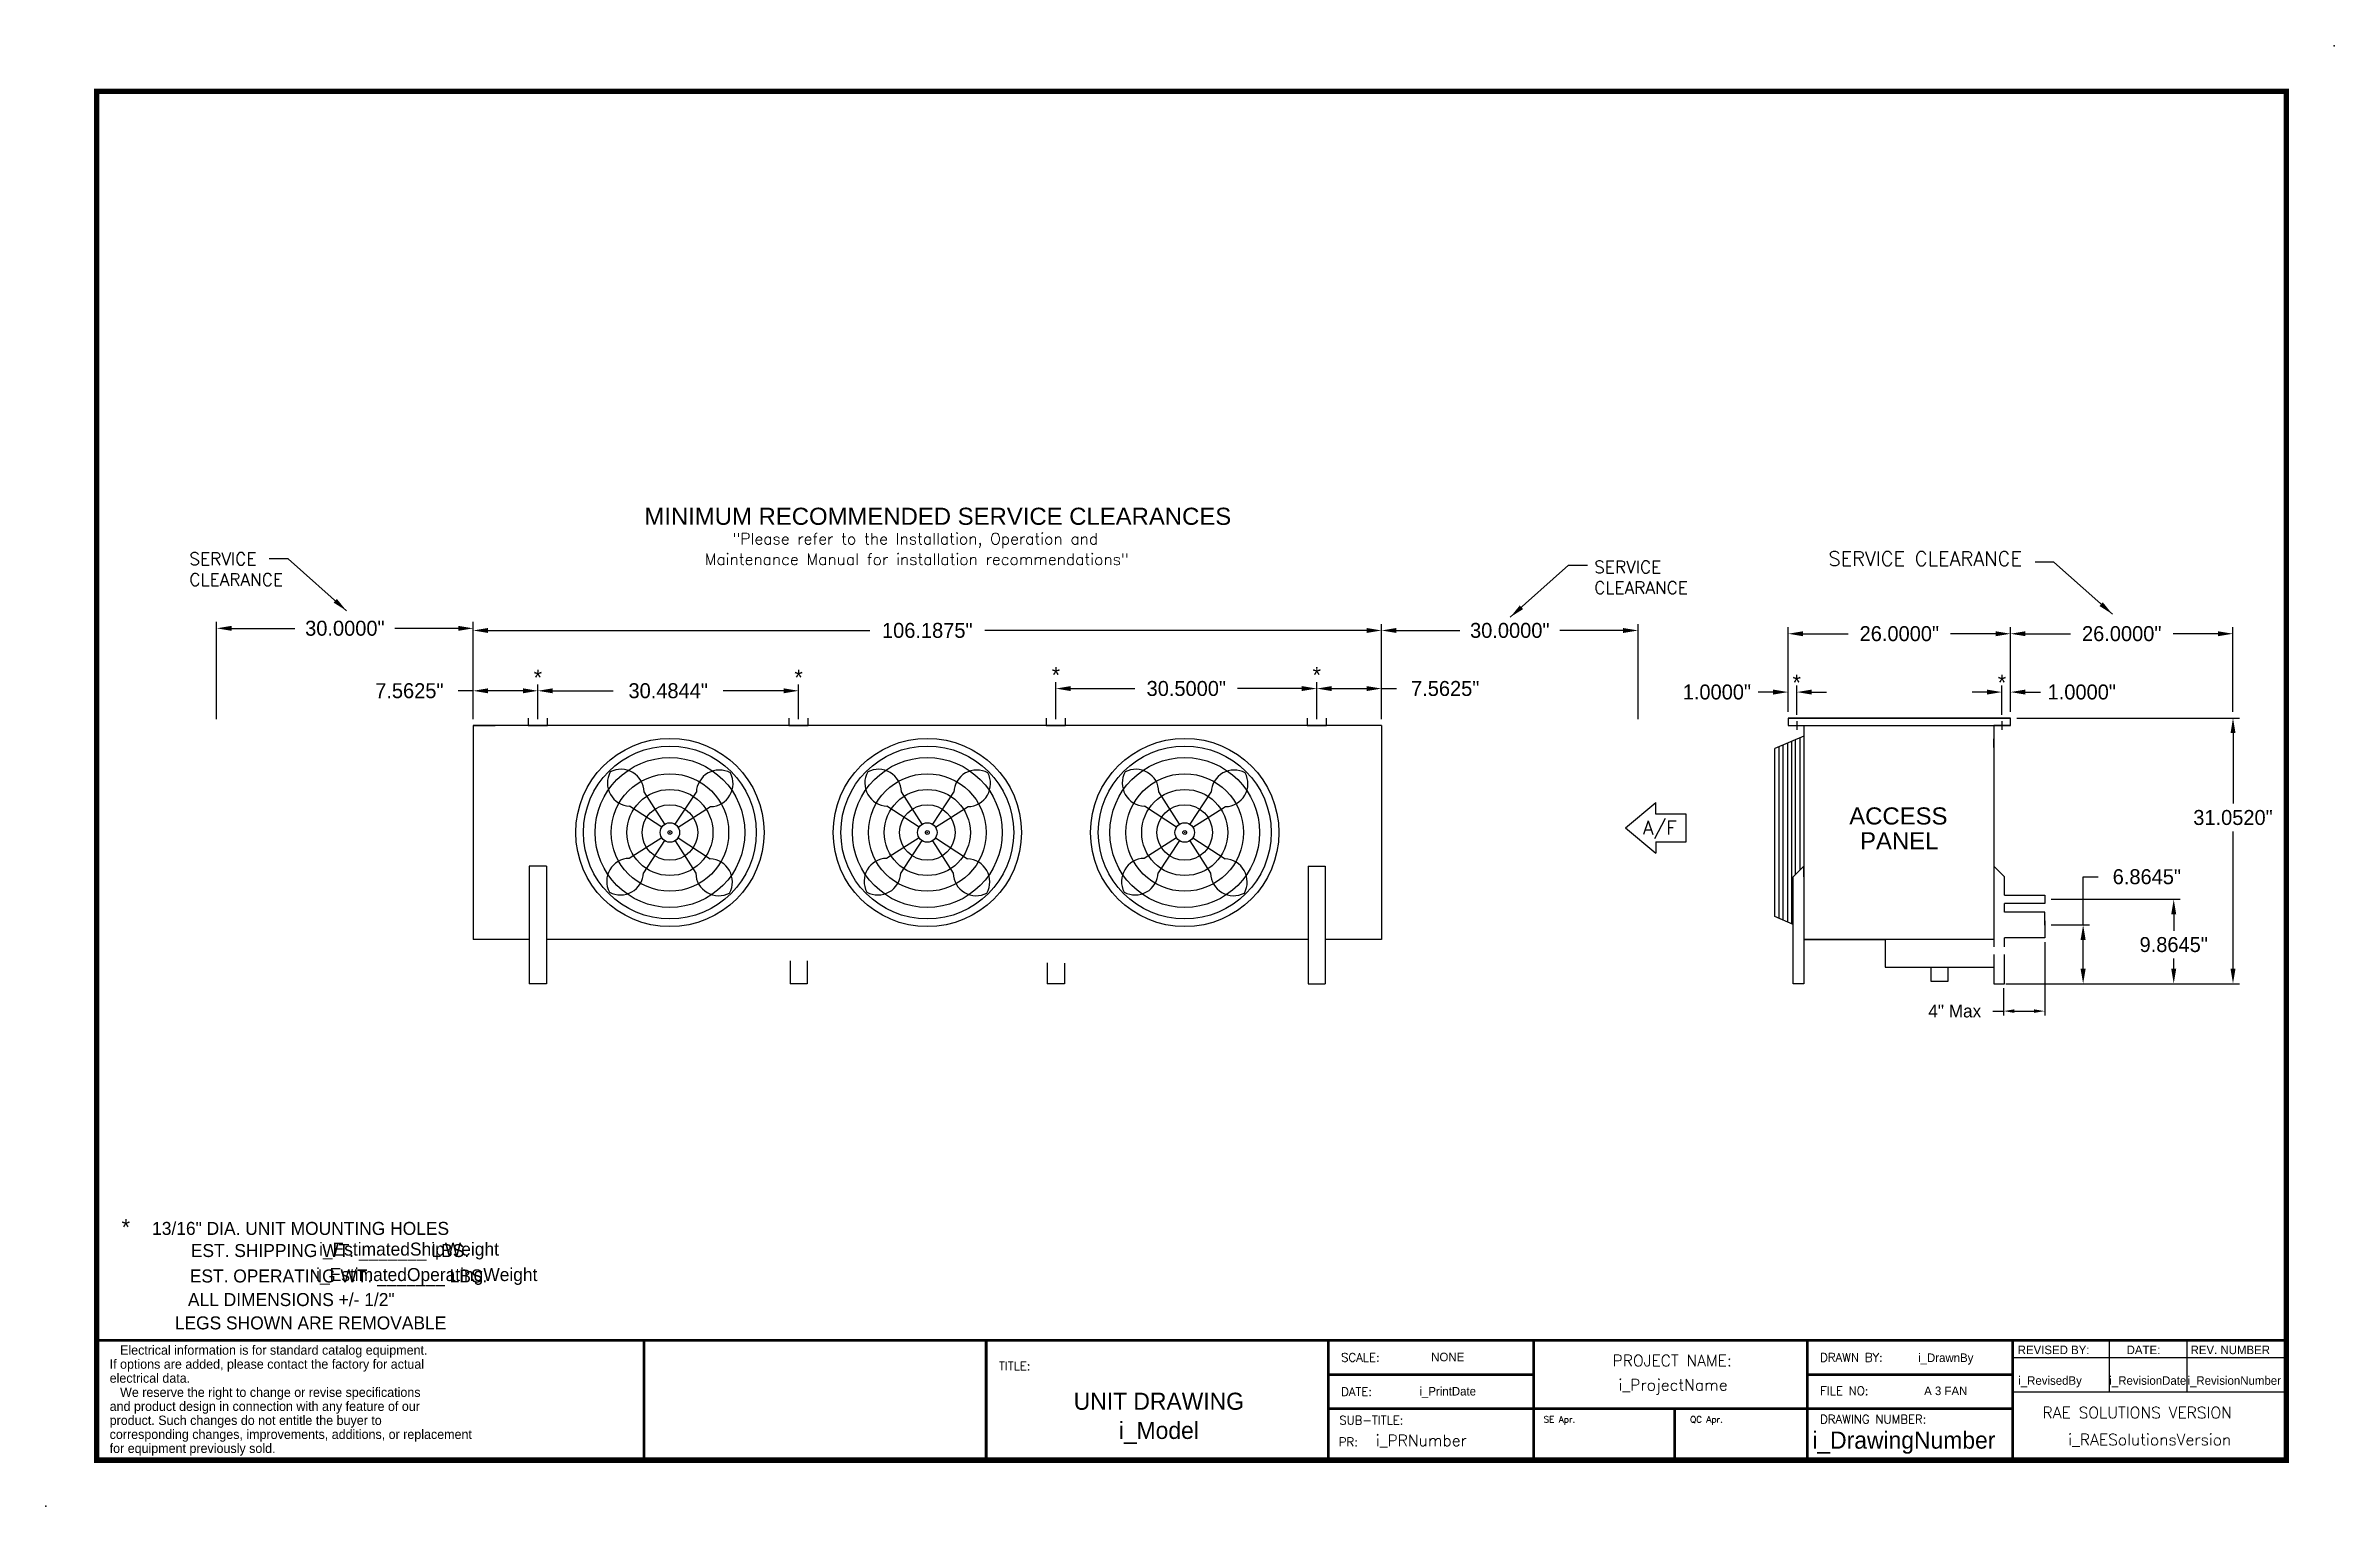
# Model space of a CAD drawing. Extents: x -31 to 236, y -16 to 155.
import ezdxf
from ezdxf.enums import TextEntityAlignment as Align

# ---------------------------------------------------------------- set-up
doc = ezdxf.new("R2010")
doc.units = 0
doc.header["$MEASUREMENT"] = 0
doc.layers.get('0').update_dxf_attribs({"linetype": 'CONTINUOUS'})
doc.layers.get('DEFPOINTS').update_dxf_attribs({"linetype": 'CONTINUOUS'})
doc.layers.add('0_UNIT', color=7, linetype='CONTINUOUS')
doc.styles.add('DIMENTIONS', font='arial.ttf')
doc.styles.add('SIMPLEX', font='SIMPLEX')
doc.dimstyles.get("Standard").update_dxf_attribs({"dimtxt": 1.75, "dimasz": 1.75, "dimexe": 0.75, "dimexo": 0.75, "dimgap": 0.75, "dimtad": 0, "dimtih": 1, "dimtoh": 1, "dimdec": 4, "dimzin": 0, "dimdsep": 46, "dimtxsty": 'STANDARD', "dimcen": 0.09, "dimadec": 0, "dimazin": 0, "dimtfac": 1, "dimtdec": 4, "dimtofl": 0, "dimtmove": 0, "dimatfit": 3, "dimfxl": 1, "dimtolj": 1, "dimtzin": 0, "dimarcsym": 0})

# ---------------------------------------------------------------- blocks, each defined once
blk = doc.blocks.new('*D19')
at = {"layer": '0_UNIT', "color": 0, "lineweight": -2}
for p, q in [((18.8, 76.43), (18.8, 87.54)), ((20.55, 86.79), (65.16, 86.79)), ((123.24, 86.79), (78.62, 86.79)), ((124.99, 76.43), (124.99, 87.54))]:
    blk.add_line(p, q, dxfattribs=at)
at = {"layer": '0_UNIT', "color": 0}
for points in [[(20.55, 87.08), (20.55, 86.5), (18.8, 86.79)], [(123.24, 87.08), (123.24, 86.5), (124.99, 86.79)]]:
    blk.add_solid(points, dxfattribs=at)
at = {"layer": 'DEFPOINTS', "color": 0}
for p in [(124.99, 86.79), (18.8, 75.68), (124.99, 75.68)]:
    blk.add_point(p, dxfattribs=at)
at = {"layer": '0_UNIT', "color": 0, "insert": (71.89, 86.79), "char_height": 1.75, "attachment_point": 5}
blk.add_mtext('\\A1;106.1875"', dxfattribs=at)
blk = doc.blocks.new('*D20')
at = {"layer": '0_UNIT', "color": 0, "lineweight": -2}
for p, q in [((18.8, 76.43), (18.8, 80.49)), ((26.36, 76.43), (26.36, 80.49)), ((18.8, 79.74), (17.05, 79.74)), ((24.61, 79.74), (20.55, 79.74))]:
    blk.add_line(p, q, dxfattribs=at)
at = {"layer": '0_UNIT', "color": 0}
for points in [[(20.55, 80.03), (20.55, 79.45), (18.8, 79.74)], [(24.61, 80.03), (24.61, 79.45), (26.36, 79.74)]]:
    blk.add_solid(points, dxfattribs=at)
at = {"layer": 'DEFPOINTS', "color": 0}
for p in [(18.8, 79.74), (18.8, 75.68), (26.36, 75.68)]:
    blk.add_point(p, dxfattribs=at)
at = {"layer": '0_UNIT', "color": 0, "insert": (11.34, 79.74), "char_height": 1.75, "attachment_point": 5}
blk.add_mtext('\\A1;7.5625"', dxfattribs=at)
blk = doc.blocks.new('*D21')
at = {"layer": '0_UNIT', "color": 0, "lineweight": -2}
for p, q in [((117.42, 76.43), (117.42, 80.75)), ((124.99, 76.43), (124.99, 80.75)), ((119.17, 80), (123.24, 80)), ((124.99, 80), (126.74, 80))]:
    blk.add_line(p, q, dxfattribs=at)
at = {"layer": '0_UNIT', "color": 0}
for points in [[(119.17, 80.29), (119.17, 79.71), (117.42, 80)], [(123.24, 80.29), (123.24, 79.71), (124.99, 80)]]:
    blk.add_solid(points, dxfattribs=at)
at = {"layer": 'DEFPOINTS', "color": 0}
for p in [(124.99, 80), (117.42, 75.68), (124.99, 75.68)]:
    blk.add_point(p, dxfattribs=at)
at = {"layer": '0_UNIT', "color": 0, "insert": (132.44, 80), "char_height": 1.75, "attachment_point": 5}
blk.add_mtext('\\A1;7.5625"', dxfattribs=at)
blk = doc.blocks.new('*D22')
at = {"layer": '0_UNIT', "color": 0, "lineweight": -2}
for p, q in [((-11.2, 76.43), (-11.2, 87.79)), ((-9.45, 87.04), (-2.06, 87.04)), ((17.05, 87.04), (9.65, 87.04)), ((18.8, 76.43), (18.8, 87.79))]:
    blk.add_line(p, q, dxfattribs=at)
at = {"layer": '0_UNIT', "color": 0}
for points in [[(-9.45, 87.33), (-9.45, 86.75), (-11.2, 87.04)], [(17.05, 87.33), (17.05, 86.75), (18.8, 87.04)]]:
    blk.add_solid(points, dxfattribs=at)
at = {"layer": 'DEFPOINTS', "color": 0}
for p in [(18.8, 87.04), (-11.2, 75.68), (18.8, 75.68)]:
    blk.add_point(p, dxfattribs=at)
at = {"layer": '0_UNIT', "color": 0, "insert": (3.8, 87.04), "char_height": 1.75, "attachment_point": 5}
blk.add_mtext('\\A1;30.0000"', dxfattribs=at)
blk = doc.blocks.new('*D23')
at = {"layer": '0_UNIT', "color": 0, "lineweight": -2}
for p, q in [((124.99, 76.43), (124.99, 87.54)), ((126.74, 86.79), (134.13, 86.79)), ((153.24, 86.79), (145.84, 86.79)), ((154.99, 76.43), (154.99, 87.54))]:
    blk.add_line(p, q, dxfattribs=at)
at = {"layer": '0_UNIT', "color": 0}
for points in [[(126.74, 87.08), (126.74, 86.5), (124.99, 86.79)], [(153.24, 87.08), (153.24, 86.5), (154.99, 86.79)]]:
    blk.add_solid(points, dxfattribs=at)
at = {"layer": 'DEFPOINTS', "color": 0}
for p in [(154.99, 86.79), (124.99, 75.68), (154.99, 75.68)]:
    blk.add_point(p, dxfattribs=at)
at = {"layer": '0_UNIT', "color": 0, "insert": (139.99, 86.79), "char_height": 1.75, "attachment_point": 5}
blk.add_mtext('\\A1;30.0000"', dxfattribs=at)
blk = doc.blocks.new('*D24')
at = {"layer": '0_UNIT', "color": 0, "lineweight": -2}
for p, q in [((26.36, 76.43), (26.36, 80.49)), ((56.85, 76.43), (56.85, 80.49)), ((28.11, 79.74), (35.17, 79.74)), ((55.1, 79.74), (48.04, 79.74))]:
    blk.add_line(p, q, dxfattribs=at)
at = {"layer": '0_UNIT', "color": 0}
for points in [[(28.11, 80.03), (28.11, 79.45), (26.36, 79.74)], [(55.1, 80.03), (55.1, 79.45), (56.85, 79.74)]]:
    blk.add_solid(points, dxfattribs=at)
at = {"layer": 'DEFPOINTS', "color": 0}
for p in [(56.85, 79.74), (26.36, 75.68), (56.85, 75.68)]:
    blk.add_point(p, dxfattribs=at)
at = {"layer": '0_UNIT', "color": 0, "insert": (41.6, 79.74), "char_height": 1.75, "attachment_point": 5}
blk.add_mtext('\\A1;30.4844"', dxfattribs=at)
blk = doc.blocks.new('*D25')
at = {"layer": '0_UNIT', "color": 0, "lineweight": -2}
for p, q in [((86.92, 76.43), (86.92, 80.75)), ((117.42, 76.43), (117.42, 80.75)), ((88.67, 80), (96.17, 80)), ((115.67, 80), (108.17, 80))]:
    blk.add_line(p, q, dxfattribs=at)
at = {"layer": '0_UNIT', "color": 0}
for points in [[(88.67, 80.29), (88.67, 79.71), (86.92, 80)], [(115.67, 80.29), (115.67, 79.71), (117.42, 80)]]:
    blk.add_solid(points, dxfattribs=at)
at = {"layer": 'DEFPOINTS', "color": 0}
for p in [(117.42, 80), (86.92, 75.68), (117.42, 75.68)]:
    blk.add_point(p, dxfattribs=at)
at = {"layer": '0_UNIT', "color": 0, "insert": (102.17, 80), "char_height": 1.75, "attachment_point": 5}
blk.add_mtext('\\A1;30.5000"', dxfattribs=at)
blk = doc.blocks.new('*D38')
at = {"color": 0, "lineweight": -2}
for p, q in [((199.28, 76.55), (225.29, 76.55)), ((224.54, 74.8), (224.54, 66.55)), ((224.54, 47.25), (224.54, 63.3)), ((197.97, 45.5), (225.29, 45.5))]:
    blk.add_line(p, q, dxfattribs=at)
at = {"color": 0}
for points in [[(224.25, 74.8), (224.83, 74.8), (224.54, 76.55)], [(224.25, 47.25), (224.83, 47.25), (224.54, 45.5)]]:
    blk.add_solid(points, dxfattribs=at)
at = {"layer": 'DEFPOINTS', "color": 0}
for p in [(198.53, 76.55), (197.22, 45.5), (224.54, 45.5)]:
    blk.add_point(p, dxfattribs=at)
at = {"color": 0, "insert": (224.54, 64.92), "char_height": 1.75, "attachment_point": 5}
blk.add_mtext('\\A1;31.0520"', dxfattribs=at)
blk = doc.blocks.new('*D39')
at = {"color": 0, "lineweight": -2}
for p, q in [((172.53, 77.3), (172.53, 87.16)), ((174.28, 86.41), (179.53, 86.41)), ((196.78, 86.41), (191.53, 86.41)), ((198.53, 77.3), (198.53, 87.16))]:
    blk.add_line(p, q, dxfattribs=at)
at = {"color": 0}
for points in [[(174.28, 86.7), (174.28, 86.12), (172.53, 86.41)], [(196.78, 86.7), (196.78, 86.12), (198.53, 86.41)]]:
    blk.add_solid(points, dxfattribs=at)
at = {"layer": 'DEFPOINTS', "color": 0}
for p in [(198.53, 86.41), (172.53, 76.55), (198.53, 76.55)]:
    blk.add_point(p, dxfattribs=at)
at = {"color": 0, "insert": (185.53, 86.41), "char_height": 1.75, "attachment_point": 5}
blk.add_mtext('\\A1;26.0000"', dxfattribs=at)
blk = doc.blocks.new('*D40')
at = {"color": 0, "lineweight": -2}
for p, q in [((172.53, 77.3), (172.53, 80.34)), ((173.53, 76.93), (173.53, 80.34)), ((170.78, 79.59), (169.03, 79.59)), ((175.28, 79.59), (177.03, 79.59))]:
    blk.add_line(p, q, dxfattribs=at)
at = {"color": 0}
for points in [[(170.78, 79.88), (170.78, 79.3), (172.53, 79.59)], [(175.28, 79.88), (175.28, 79.3), (173.53, 79.59)]]:
    blk.add_solid(points, dxfattribs=at)
at = {"layer": 'DEFPOINTS', "color": 0}
for p in [(172.53, 79.59), (172.53, 76.55), (173.53, 76.18)]:
    blk.add_point(p, dxfattribs=at)
at = {"color": 0, "insert": (164.2, 79.59), "char_height": 1.75, "attachment_point": 5}
blk.add_mtext('\\A1;1.0000"', dxfattribs=at)
blk = doc.blocks.new('*D41')
at = {"color": 0, "lineweight": -2}
for p, q in [((197.53, 76.93), (197.53, 80.34)), ((198.53, 77.3), (198.53, 80.34)), ((195.78, 79.59), (194.03, 79.59)), ((200.28, 79.59), (202.03, 79.59))]:
    blk.add_line(p, q, dxfattribs=at)
at = {"color": 0}
for points in [[(195.78, 79.88), (195.78, 79.3), (197.53, 79.59)], [(200.28, 79.88), (200.28, 79.3), (198.53, 79.59)]]:
    blk.add_solid(points, dxfattribs=at)
at = {"layer": 'DEFPOINTS', "color": 0}
for p in [(198.53, 79.59), (197.53, 76.18), (198.53, 76.55)]:
    blk.add_point(p, dxfattribs=at)
at = {"color": 0, "insert": (206.86, 79.59), "char_height": 1.75, "attachment_point": 5}
blk.add_mtext('\\A1;1.0000"', dxfattribs=at)
blk = doc.blocks.new('*D42')
at = {"color": 0, "lineweight": -2}
for p, q in [((198.53, 77.3), (198.53, 87.16)), ((200.28, 86.41), (205.53, 86.41)), ((222.78, 86.41), (217.53, 86.41)), ((224.53, 77.3), (224.53, 87.16))]:
    blk.add_line(p, q, dxfattribs=at)
at = {"color": 0}
for points in [[(200.28, 86.7), (200.28, 86.12), (198.53, 86.41)], [(222.78, 86.7), (222.78, 86.12), (224.53, 86.41)]]:
    blk.add_solid(points, dxfattribs=at)
at = {"layer": 'DEFPOINTS', "color": 0}
for p in [(224.53, 86.41), (198.53, 76.55), (224.53, 76.55)]:
    blk.add_point(p, dxfattribs=at)
at = {"color": 0, "insert": (211.53, 86.41), "char_height": 1.75, "attachment_point": 5}
blk.add_mtext('\\A1;26.0000"', dxfattribs=at)
blk = doc.blocks.new('*D43')
at = {"color": 0, "linetype": 'Continuous', "lineweight": -2}
for p, q in [((203.28, 55.37), (218.36, 55.37)), ((217.61, 53.62), (217.61, 51.69)), ((217.61, 47.25), (217.61, 48.44)), ((198.59, 45.5), (218.36, 45.5))]:
    blk.add_line(p, q, dxfattribs=at)
at = {"color": 0, "linetype": 'Continuous'}
for points in [[(217.32, 53.62), (217.9, 53.62), (217.61, 55.37)], [(217.32, 47.25), (217.9, 47.25), (217.61, 45.5)]]:
    blk.add_solid(points, dxfattribs=at)
at = {"layer": 'DEFPOINTS', "color": 0, "linetype": 'Continuous'}
for p in [(202.53, 55.37), (217.61, 55.37), (197.84, 45.5)]:
    blk.add_point(p, dxfattribs=at)
at = {"color": 0, "linetype": 'Continuous', "insert": (217.61, 50.07), "char_height": 1.75, "attachment_point": 5}
blk.add_mtext('\\A1;9.8645"', dxfattribs=at)
blk = doc.blocks.new('*D44')
at = {"color": 0, "lineweight": -2}
for p, q in [((207.02, 52.37), (207.02, 58)), ((207.02, 58), (208.77, 58)), ((203.28, 52.37), (207.77, 52.37)), ((207.02, 47.25), (207.02, 50.62)), ((203.28, 45.5), (207.77, 45.5))]:
    blk.add_line(p, q, dxfattribs=at)
at = {"color": 0}
for points in [[(206.72, 50.62), (207.31, 50.62), (207.02, 52.37)], [(206.72, 47.25), (207.31, 47.25), (207.02, 45.5)]]:
    blk.add_solid(points, dxfattribs=at)
at = {"layer": 'DEFPOINTS', "color": 0}
for p in [(202.53, 52.37), (207.02, 52.37), (202.53, 45.5)]:
    blk.add_point(p, dxfattribs=at)
at = {"color": 0, "insert": (214.47, 58), "char_height": 1.75, "attachment_point": 5}
blk.add_mtext('\\A1;6.8645"', dxfattribs=at)

msp = doc.modelspace()

# ---------------------------------------------------------------- linework, layer by layer
for p, q in [((172.52884, 76.55329), (175.77884, 76.55329)), ((172.52884, 76.55329), (198.52884, 76.55329)), ((172.52884, 76.55329), (172.52884, 75.67829)), ((198.52884, 76.55329), (172.52884, 76.55329)), ((172.52884, 75.67829), (198.52884, 75.67829)), ((172.52884, 75.67829), (173.52884, 75.67829)), ((173.52884, 76.17829), (173.52884, 75.17829)), ((174.37259, 75.67829), (174.37259, 50.67829)), ((174.37259, 75.67829), (174.37259, 45.50129)), ((198.52884, 75.67829), (196.59134, 75.67829)), ((196.59134, 75.67829), (196.59134, 50.67829)), ((196.59134, 75.67829), (196.59134, 49.80329)), ((197.52884, 76.17829), (197.52884, 75.17829)), ((198.52884, 75.67829), (198.52884, 76.55329)), ((174.37259, 74.44886), (170.9855, 72.99725)), ((170.9855, 53.35933), (170.9855, 72.99725)), ((171.46937, 53.15196), (171.46937, 73.20462)), ((171.95324, 52.94458), (171.95324, 73.41199)), ((172.43711, 73.61937), (172.43711, 52.73721)), ((172.92098, 73.82674), (172.92098, 52.52984)), ((173.40485, 58.28355), (173.40485, 74.03411)), ((173.88872, 74.24149), (173.88872, 58.76742)), ((174.37259, 74.44886), (174.37259, 51.90772)), ((196.59134, 73.11579), (196.59134, 74.11579)), ((153.51616, 63.71368), (157.05735, 66.66455)), ((157.05735, 65.33666), (157.05735, 66.66455)), ((160.59854, 65.33666), (157.05735, 65.33666)), ((160.59854, 62.0907), (160.59854, 65.33666)), ((153.51616, 63.71368), (157.05735, 60.76281)), ((157.05735, 62.0907), (157.05735, 60.76281)), ((157.05735, 62.0907), (160.59854, 62.0907)), ((174.37259, 59.25129), (173.12259, 58.00129)), ((174.37259, 58.00129), (174.37259, 59.25129)), ((196.59134, 59.25129), (197.84134, 58.00129)), ((173.12259, 45.50129), (173.12259, 58.00129)), ((197.84134, 55.86579), (197.84134, 58.00129)), ((197.84134, 55.86579), (202.52884, 55.86579)), ((197.84134, 53.86579), (197.84134, 54.86579)), ((202.52884, 54.86579), (197.84134, 54.86579)), ((202.52884, 53.86579), (197.84134, 53.86579)), ((202.52884, 55.86579), (202.52884, 54.86579)), ((202.52884, 52.36579), (202.52884, 53.86579)), ((173.12259, 52.44343), (170.9855, 53.35933)), ((197.84134, 49.80329), (197.84134, 50.86579)), ((202.52884, 50.86579), (197.84134, 50.86579)), ((202.52884, 52.86579), (202.52884, 51.86579)), ((202.52884, 52.36579), (202.52884, 50.86579)), ((196.59134, 50.67829), (174.37259, 50.67829)), ((174.37259, 50.67829), (183.87259, 50.67829)), ((183.87259, 50.67829), (183.87259, 48.05329)), ((196.59134, 50.67829), (196.59134, 49.80329)), ((196.59134, 48.92829), (196.59134, 48.11579)), ((196.59134, 48.92829), (196.59134, 45.50129)), ((197.84134, 45.50129), (197.84134, 48.92829)), ((174.37259, 45.50129), (173.12259, 45.50129)), ((183.87259, 48.05329), (183.87259, 47.42829)), ((183.87259, 47.42829), (196.59134, 47.42829)), ((189.22491, 47.42829), (189.22491, 45.78917)), ((189.22491, 47.42829), (191.23903, 47.42829)), ((189.22491, 45.78917), (191.23903, 45.78917)), ((191.23903, 45.78917), (191.23903, 47.42829)), ((196.59134, 45.50129), (197.84134, 45.50129)), ((38.76963, -10.18064), (38.76963, 3.81922)), ((78.76923, -10.18064), (78.76923, 3.81922)), ((118.76883, 3.81922), (198.76803, 3.81922)), ((118.76883, -10.18064), (118.76883, 3.81922)), ((142.76859, 3.81922), (142.76859, -10.18064)), ((174.76827, 3.81922), (174.76827, -4.1807)), ((198.76803, 3.81922), (198.76803, -10.18064)), ((198.76803, 3.81922), (230.76771, 3.81922)), ((198.76803, 3.81922), (198.76803, 1.81924)), ((210.05885, 3.81922), (210.05885, -2.18072)), ((219.15187, 3.81922), (219.15187, -2.18072)), ((198.76803, 1.81924), (230.76771, 1.81924)), ((142.76859, -0.18074), (118.76883, -0.18074)), ((174.76827, -0.18074), (198.76803, -0.18074)), ((174.76827, -4.1807), (174.76827, -0.18074)), ((198.76803, -2.18072), (230.76771, -2.18072)), ((198.76803, -4.1807), (118.76883, -4.1807)), ((159.26842, -4.1807), (159.26842, -10.18064)), ((174.76827, -4.1807), (174.76827, -10.18064))]:
    msp.add_line(p, q)
at = {"linetype": 'Continuous'}
for p, q in [((202.52884, 50.36579), (202.52884, 41.80146)), ((197.71634, 45.00129), (197.71634, 41.80146)), ((196.46634, 42.30146), (197.71634, 42.30146)), ((198.96634, 42.30146), (201.27884, 42.30146))]:
    msp.add_line(p, q, dxfattribs=at)
for points, const_width in [([(-25.22973, -10.18064), (230.76771, -10.18064), (230.76771, 149.81776), (-25.22973, 149.81776), (-25.22973, -10.18064)], 0.63999), ([(39.14797, 3.81922), (-25.22973, 3.81922)], 0.32), ([(230.76771, 3.81922), (38.76963, 3.81922), (38.76963, -10.18064)], 0.32), ([(78.76923, 3.81922), (78.76923, -10.18064)], 0.32), ([(118.76883, 3.81922), (118.76883, -10.18064)], 0.32), ([(142.76859, 3.81922), (142.76859, -10.18064)], 0.32), ([(174.76827, 3.81922), (174.76827, -10.18064)], 0.32), ([(198.76803, -10.18064), (198.76803, 3.81922), (230.76771, 3.81922)], 0.32), ([(142.76859, -0.18074), (118.76883, -0.18074)], 0.32), ([(198.76803, -0.18074), (174.76827, -0.18074), (174.76827, -10.18064)], 0.32), ([(198.76803, -4.1807), (118.76883, -4.1807)], 0.32), ([(159.26842, -4.1807), (159.26842, -10.18064)], 0.32)]:
    msp.add_lwpolyline(points, dxfattribs=dict(const_width=const_width))
for p in [(236.37416, 155.13158), (198.76803, -10.18064), (-31.16944, -15.56874)]:
    msp.add_point(p)
for points in [[(198.96634, 42.50979), (198.96634, 42.09312), (197.71634, 42.30146)], [(201.27884, 42.50979), (201.27884, 42.09312), (202.52884, 42.30146)]]:
    msp.add_solid(points, dxfattribs=at)
at = {"layer": '0_UNIT'}
for p, q in [((124.98568, 75.67829), (18.79818, 75.67829)), ((18.79818, 75.67829), (18.79818, 50.67829)), ((18.79818, 75.67829), (21.36068, 75.67829)), ((18.79818, 75.67829), (18.79818, 54.75641)), ((25.23568, 76.55329), (25.23568, 75.67829)), ((25.23568, 75.67829), (27.48568, 75.67829)), ((27.48568, 75.67829), (27.48568, 76.55329)), ((55.72005, 76.55329), (55.72005, 75.67829)), ((55.72005, 76.55329), (55.72005, 75.67829)), ((55.72005, 75.67829), (57.97005, 75.67829)), ((55.72005, 75.67829), (57.97005, 75.67829)), ((57.97005, 75.67829), (57.97005, 76.55329)), ((57.97005, 75.67829), (57.97005, 76.55329)), ((85.79818, 76.55329), (85.79818, 75.67829)), ((85.79818, 75.67829), (88.04818, 75.67829)), ((88.04818, 75.67829), (88.04818, 76.55329)), ((116.29818, 76.55329), (116.29818, 75.67829)), ((116.29818, 75.67829), (118.54818, 75.67829)), ((118.54818, 75.67829), (118.54818, 76.55329)), ((124.98568, 75.67829), (122.36068, 75.67829)), ((124.98568, 75.67829), (124.98568, 50.67829)), ((41.18659, 64.14122), (38.7758, 67.93699)), ((42.42388, 64.13211), (44.89033, 67.89195)), ((71.28034, 64.14122), (68.86955, 67.93699)), ((72.51763, 64.13211), (74.98408, 67.89195)), ((101.37409, 64.14122), (98.9633, 67.93699)), ((102.61138, 64.13211), (105.07783, 67.89195)), ((40.84436, 63.80399), (37.08451, 66.27044)), ((42.76111, 63.78987), (46.55688, 66.20066)), ((70.93811, 63.80399), (67.17826, 66.27044)), ((72.85486, 63.78987), (76.65063, 66.20066)), ((101.03186, 63.80399), (97.27201, 66.27044)), ((102.94861, 63.78987), (106.74438, 66.20066)), ((40.83524, 62.5667), (37.03947, 60.15591)), ((41.17247, 62.22447), (38.70602, 58.46463)), ((42.40976, 62.21535), (44.82055, 58.41958)), ((42.752, 62.55258), (46.51184, 60.08614)), ((70.92899, 62.5667), (67.13322, 60.15591)), ((71.26622, 62.22447), (68.79977, 58.46463)), ((72.50351, 62.21535), (74.9143, 58.41958)), ((72.84575, 62.55258), (76.60559, 60.08614)), ((101.02274, 62.5667), (97.22697, 60.15591)), ((101.35997, 62.22447), (98.89352, 58.46463)), ((102.59726, 62.21535), (105.00805, 58.41958)), ((102.9395, 62.55258), (106.69934, 60.08614)), ((25.36068, 59.25129), (25.36068, 45.50129)), ((27.36068, 59.25129), (25.36068, 59.25129)), ((27.36068, 59.25129), (27.36068, 45.50129)), ((116.42318, 59.25129), (118.42318, 59.25129)), ((116.42318, 59.25129), (116.42318, 45.50129)), ((118.42318, 59.25129), (118.42318, 45.50129)), ((25.36068, 50.67829), (18.79818, 50.67829)), ((116.42318, 50.67829), (27.36068, 50.67829)), ((55.84505, 48.195), (55.84505, 45.50129)), ((57.84505, 48.17734), (57.84505, 45.50129)), ((124.98568, 50.67829), (118.42318, 50.67829)), ((27.36068, 45.50129), (25.36068, 45.50129)), ((57.84505, 45.50129), (55.84505, 45.50129)), ((85.92318, 47.92937), (85.92318, 45.50129)), ((87.92318, 45.50129), (85.92318, 45.50129)), ((87.92318, 47.91171), (87.92318, 45.50129)), ((116.42318, 45.50129), (118.42318, 45.50129))]:
    msp.add_line(p, q, dxfattribs=at)
for centre, radius in [((41.79818, 63.17829), 11.00415), ((41.79818, 63.17829), 10.10163), ((71.89193, 63.17829), 11.00415), ((71.89193, 63.17829), 10.10163), ((101.98568, 63.17829), 11.00415), ((101.98568, 63.17829), 10.10163), ((41.79818, 63.17829), 8.75546), ((41.79818, 63.17829), 6.8686), ((71.89193, 63.17829), 8.75546), ((71.89193, 63.17829), 6.8686), ((101.98568, 63.17829), 8.75546), ((101.98568, 63.17829), 6.8686), ((41.79818, 63.17829), 5.03159), ((71.89193, 63.17829), 5.03159), ((101.98568, 63.17829), 5.03159), ((41.79818, 63.17829), 3.24829), ((41.79818, 63.17829), 1.14074), ((71.89193, 63.17829), 3.24829), ((71.89193, 63.17829), 1.14074), ((101.98568, 63.17829), 3.24829), ((101.98568, 63.17829), 1.14074), ((41.79818, 63.17829), 0.22515), ((71.89193, 63.17829), 0.22515), ((101.98568, 63.17829), 0.22515)]:
    msp.add_circle(centre, radius, dxfattribs=at)
for centre, start, end in [((37.18721, 68.96182), 151.3003537, 267.814713), ((36.0832, 67.87395), 1.3411738, 117.8555331), ((47.58171, 67.78925), 61.3003537, 177.814713), ((46.49384, 68.89326), 271.3411738, 27.8555331), ((67.28096, 68.96182), 151.3003537, 267.814713), ((66.17695, 67.87395), 1.3411738, 117.8555331), ((77.67546, 67.78925), 61.3003537, 177.814713), ((76.58759, 68.89326), 271.3411738, 27.8555331), ((97.37471, 68.96182), 151.3003537, 267.814713), ((96.2707, 67.87395), 1.3411738, 117.8555331), ((107.76921, 67.78925), 61.3003537, 177.814713), ((106.68134, 68.89326), 271.3411738, 27.8555331), ((37.10251, 57.46331), 91.3411738, 207.8555331), ((46.40914, 57.39476), 331.3003537, 87.814713), ((67.19626, 57.46331), 91.3411738, 207.8555331), ((76.50289, 57.39476), 331.3003537, 87.814713), ((97.29001, 57.46331), 91.3411738, 207.8555331), ((106.59664, 57.39476), 331.3003537, 87.814713), ((36.01464, 58.56733), 241.3003537, 357.814713), ((47.51315, 58.48262), 181.3411738, 297.8555331), ((66.10839, 58.56733), 241.3003537, 357.814713), ((77.6069, 58.48262), 181.3411738, 297.8555331), ((96.20214, 58.56733), 241.3003537, 357.814713), ((107.70065, 58.48262), 181.3411738, 297.8555331)]:
    msp.add_arc(centre, 2.69334, start, end, dxfattribs=at)
for p in [(41.79818, 63.17829), (41.79818, 63.17829), (41.79818, 63.17829), (71.89193, 63.17829), (71.89193, 63.17829), (71.89193, 63.17829), (101.98568, 63.17829), (101.98568, 63.17829), (101.98568, 63.17829)]:
    msp.add_point(p, dxfattribs=at)

# ---------------------------------------------------------------- texts
for s, height, style, p in [('MINIMUM RECOMMENDED SERVICE CLEARANCES', 1.99998, 'DIMENTIONS', (38.81612, 99.14004)), ('A/F', 1.577, 'SIMPLEX', (155.56881, 62.95103)), ('ACCESS', 2, 'DIMENTIONS', (179.67247, 64.11308)), ('PANEL', 2, 'DIMENTIONS', (180.9373, 61.20641)), ('TITLE:', 0.99999, 'SIMPLEX', (80.26921, 0.31925)), ('SCALE:', 0.99999, 'SIMPLEX', (120.26881, 1.31924)), ('DRAWN BY:', 0.99999, 'SIMPLEX', (176.26825, 1.31924)), ('DATE:', 0.99999, 'SIMPLEX', (120.26881, -2.68072)), ('FILE NO:', 0.99999, 'SIMPLEX', (176.26825, -2.58404)), ('SUB-TITLE:', 0.99999, 'SIMPLEX', (120.05212, -6.02081)), ('SE Apr.', 0.749993, 'SIMPLEX', (143.94349, -5.79714)), ('QC Apr.', 0.749993, 'SIMPLEX', (161.07277, -5.79714)), ('DRAWING NUMBER:', 0.99999, 'SIMPLEX', (176.26825, -5.89938)), ('RAE SOLUTIONS VERSION', 1.3279867, 'SIMPLEX', (202.27389, -5.29471)), ('i_PRNumber', 1.327987, 'SIMPLEX', (124.32162, -8.54966))]:
    msp.add_text(s, height=height, dxfattribs=dict(style=style)).set_placement(p)
at = {"style": 'SIMPLEX'}
for s, p in [('"Please refer to the Installation, Operation and', (70.49761, 96.8525)), ('Maintenance Manual for installation recommendations"', (70.65601, 94.44543)), ('PROJECT NAME:', (158.96929, 0.786)), ('i_ProjectName', (159.07026, -2.05644)), ('i_RAESolutionsVersion', (214.80088, -8.45013))]:
    msp.add_text(s, height=1.3279867, dxfattribs=at).set_placement(p, align=Align.CENTER)
for s, height, p in [('*', 1.87063, (173.53151, 79.77077)), ('*', 1.87063, (197.53151, 79.77077)), ('*', 1.87063, (-21.80539, 16.11632)), ('EST. SHIPPING WT. _______ LBS.', 1.5199848, (2.05639, 13.55642)), ('i_EstimatedShipWeight', 1.5217292, (11.29494, 13.72247)), ('EST. OPERATING WT. _______ LBS.', 1.5199848, (3.06568, 10.58323)), ('i_EstimatedOperatingWeight', 1.5199848, (13.37475, 10.74928)), ('ALL DIMENSIONS +/- 1/2"', 1.5199848, (-2.46896, 7.82472)), ('LEGS SHOWN ARE REMOVABLE', 1.5199848, (-0.21162, 5.09744)), ('NONE', 0.99999, (132.73158, 1.37207)), ('i_DrawnBy', 0.99999, (190.95586, 1.28629)), ('UNIT DRAWING', 1.99998, (98.95803, -4.29808)), ('i_PrintDate', 0.99999, (132.73158, -2.62789)), ('A 3 FAN', 0.99999, (190.95586, -2.58267)), ('i_RevisedBy', 0.99999, (203.15017, -1.37854)), ('i_RevisionDate', 0.99999, (214.58233, -1.37854)), ('i_RevisionNumber', 0.99999, (224.68074, -1.37854)), ('i_Model', 1.99998, (98.95803, -7.70674)), ('i_DrawingNumber', 1.99998, (186.05853, -8.84249))]:
    msp.add_text(s, height=height).set_placement(p, align=Align.CENTER)
for s, height, p in [('13/16" DIA. UNIT MOUNTING HOLES', 1.5199848, (-18.73818, 16.14264)), ('   Electrical information is for standard catalog equipment.', 1.0914691, (-23.69948, 2.13789)), ('REVISED BY:', 0.99999, (199.36827, 2.20712)), ('DATE:', 0.99999, (212.10245, 2.20712)), ('REV. NUMBER', 0.99999, (219.58052, 2.20712)), ('electrical data.', 1.0914691, (-23.69948, -1.13652)), ('If options are added, please contact the factory for actual', 1.0914691, (-23.69948, 0.50069)), ('   We reserve the right to change or revise specifications', 1.0914691, (-23.69948, -2.79437)), ('and product design in connection with any feature of our', 1.0914691, (-23.69948, -4.43157)), ('product. Such changes do not entitle the buyer to', 1.0914691, (-23.69948, -6.06877)), ('corresponding changes, improvements, additions, or replacement ', 1.0914691, (-23.69948, -7.70598)), ('for equipment previously sold.', 1.0914691, (-23.69948, -9.34318))]:
    msp.add_text(s, height=height).set_placement(p)
msp.add_text('PR:', height=0.99999, dxfattribs=at).set_placement((122.22781, -8.54966), align=Align.RIGHT)
at = {"linetype": 'Continuous', "insert": (192.01286, 42.30146), "char_height": 1.5, "attachment_point": 5}
msp.add_mtext('4" Max', dxfattribs=at)
at = {"layer": '0_UNIT'}
for p in [(26.36334, 80.35596), (56.84771, 80.35596), (86.92584, 80.65855), (117.42584, 80.65855)]:
    msp.add_text('*', height=1.87063, dxfattribs=at).set_placement(p, align=Align.CENTER)
at = {"layer": '0_UNIT', "style": 'SIMPLEX'}
for insert, char_height, width, attachment_point in [((-14.38486, 95.88774), 1.4525, 4.6701003, 1), ((149.85958, 94.93853), 1.4525, 4.6701003, 1), ((199.86385, 96.02148), 1.66, 34.6701003, 3)]:
    msp.add_mtext('SERVICE CLEARANCE', dxfattribs=dict(at, insert=insert, char_height=char_height, width=width, attachment_point=attachment_point))

# ---------------------------------------------------------------- dimensions: what is measured, and where the dimension line sits
for base, p1, p2, picture, middle in [((198.52884, 86.40799), (172.52884, 76.55329), (198.52884, 76.55329), '*D39', (185.52884, 86.40799)), ((224.52884, 86.40799), (198.52884, 76.55329), (224.52884, 76.55329), '*D42', (211.52884, 86.40799)), ((172.52884, 79.59287), (173.52884, 76.17829), (172.52884, 76.55329), '*D40', (164.19551, 79.59287)), ((198.52884, 79.59287), (197.52884, 76.17829), (198.52884, 76.55329), '*D41', (206.86218, 79.59287))]:
    dim = msp.add_linear_dim(base=base, p1=p1, p2=p2, dimstyle='STANDARD', override={"dimpost": '"'})
    dim.commit()
    dim.dimension.update_dxf_attribs({"geometry": picture, "text_midpoint": middle})
for base, p1, p2, picture, middle in [((224.54238, 45.50129), (198.52884, 76.55329), (197.21634, 45.50129), '*D38', (224.54238, 64.92101)), ((207.01629, 52.36579), (202.52884, 45.50129), (202.52884, 52.36579), '*D44', (214.47462, 58.00301))]:
    dim = msp.add_linear_dim(base=base, p1=p1, p2=p2, angle=90, dimstyle='STANDARD', override={"dimpost": '"'})
    dim.commit()
    dim.dimension.update_dxf_attribs({"geometry": picture, "text_midpoint": middle, "dimtype": 160})
at = {"linetype": 'Continuous'}
dim = msp.add_linear_dim(base=(217.60977, 55.36579), p1=(197.84134, 45.50129), p2=(202.52884, 55.36579), angle=90, dimstyle='STANDARD', override={"dimpost": '"'}, dxfattribs=at)
dim.commit()
dim.dimension.update_dxf_attribs({"geometry": '*D43', "text_midpoint": (217.60977, 50.06869), "dimtype": 160})
at = {"layer": '0_UNIT'}
for base, p1, p2, picture, middle in [((18.79818, 87.04159), (-11.20182, 75.67829), (18.79818, 75.67829), '*D22', (3.79818, 87.04159)), ((124.98568, 86.79159), (18.79818, 75.67829), (124.98568, 75.67829), '*D19', (71.89193, 86.79159)), ((154.98568, 86.79159), (124.98568, 75.67829), (154.98568, 75.67829), '*D23', (139.98568, 86.79159)), ((18.79818, 79.74118), (26.36068, 75.67829), (18.79818, 75.67829), '*D20', (11.33984, 79.74118)), ((56.84505, 79.74118), (26.36068, 75.67829), (56.84505, 75.67829), '*D24', (41.60286, 79.74118)), ((117.42318, 80.00287), (86.92318, 75.67829), (117.42318, 75.67829), '*D25', (102.17318, 80.00287)), ((124.98568, 80.00287), (117.42318, 75.67829), (124.98568, 75.67829), '*D21', (132.44401, 80.00287))]:
    dim = msp.add_linear_dim(base=base, p1=p1, p2=p2, dimstyle='STANDARD', override={"dimpost": '"'}, dxfattribs=at)
    dim.commit()
    dim.dimension.update_dxf_attribs({"geometry": picture, "text_midpoint": middle})

# ---------------------------------------------------------------- leaders
for points in [[(3.98341, 89.10018), (-2.84458, 95.16307), (-5.03628, 95.16307)], [(140.04096, 88.34198), (146.86895, 94.40488), (149.06065, 94.40488)], [(210.43907, 88.70026), (203.61108, 94.76315), (201.41938, 94.76315)]]:
    msp.add_leader(points, dimstyle='STANDARD', override={"dimgap": 0.09, "dimtad": 0}, dxfattribs=at)

doc.saveas('drawing.dxf')
